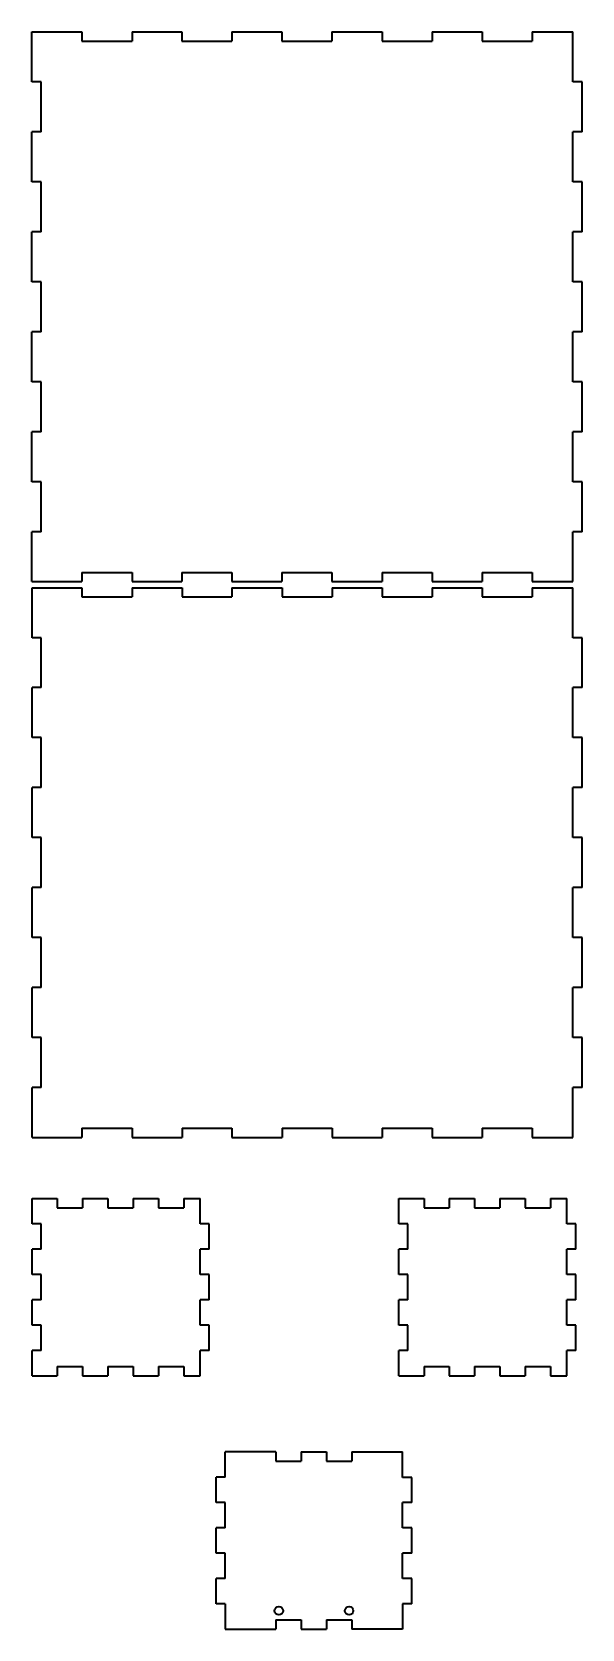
# Model space of a CAD drawing. Extents: x 322 to 867, y 118 to 641.
# Drawn here: x 322 to 502, y 118 to 640 of the extents above; entities that cross this region are included whole.
import ezdxf

# ---------------------------------------------------------------- set-up
doc = ezdxf.new("R2010")
doc.units = 0

msp = doc.modelspace()

# ---------------------------------------------------------------- linework, layer by layer
at = {"color": 7, "lineweight": 35, "ltscale": 0.409225}
for p, q in [((322.492493, 640.494019), (338.861511, 640.494019)), ((322.492493, 624.125), (322.492493, 640.494019)), ((420.670502, 640.494019), (437.03949, 640.494019)), ((499.498505, 624.125), (499.498505, 640.494019)), ((338.861511, 637.495972), (355.230499, 637.495972)), ((371.581482, 637.495972), (387.9505, 637.495972)), ((404.301514, 637.495972), (420.670502, 637.495972)), ((437.03949, 637.495972), (453.408508, 637.495972)), ((322.492493, 591.405029), (322.492493, 607.774048)), ((499.498505, 591.405029), (499.498505, 607.774048)), ((325.490509, 575.036011), (325.490509, 591.405029)), ((502.497498, 575.036011), (502.497498, 591.405029)), ((325.490509, 542.31604), (325.490509, 558.685059)), ((502.497498, 542.31604), (502.497498, 558.685059)), ((322.492493, 525.947021), (322.492493, 542.31604)), ((499.498505, 525.947021), (499.498505, 542.31604)), ((325.490509, 509.578003), (325.490509, 525.947021)), ((502.497498, 509.578003), (502.497498, 525.947021)), ((325.490509, 476.858032), (325.490509, 493.22702)), ((502.497498, 476.858032), (502.497498, 493.22702)), ((322.492493, 460.507019), (338.861511, 460.507019)), ((338.861511, 463.506012), (355.230499, 463.506012)), ((371.581482, 463.506012), (387.9505, 463.506012)), ((404.301514, 463.506012), (420.670502, 463.506012)), ((420.670502, 460.507019), (437.03949, 460.507019)), ((437.03949, 463.506012), (453.408508, 463.506012)), ((322.510498, 442.138), (322.510498, 458.507019)), ((355.230499, 458.507019), (371.599487, 458.507019)), ((404.319489, 455.509033), (420.688507, 455.509033)), ((453.408508, 458.507019), (469.777496, 458.507019)), ((469.777496, 455.509033), (486.146484, 455.509033)), ((499.499512, 442.138), (499.499512, 458.507019)), ((322.510498, 409.41803), (322.510498, 425.787018)), ((499.499512, 409.41803), (499.499512, 425.787018)), ((325.491486, 393.049011), (325.491486, 409.41803)), ((502.497498, 393.049011), (502.497498, 409.41803)), ((322.510498, 376.680023), (322.510498, 393.049011)), ((499.499512, 376.680023), (499.499512, 393.049011)), ((325.491486, 327.591003), (325.491486, 343.960022)), ((502.497498, 327.591003), (502.497498, 343.960022)), ((322.510498, 278.502014), (322.510498, 294.871002)), ((499.499512, 278.502014), (499.499512, 294.871002)), ((355.230499, 278.502014), (371.599487, 278.502014)), ((404.319489, 281.501007), (420.688507, 281.501007)), ((453.408508, 278.502014), (469.777496, 278.502014)), ((469.777496, 281.501007), (486.146484, 281.501007))]:
    msp.add_line(p, q, dxfattribs=at)
at = {"color": 7, "lineweight": 35, "ltscale": 0.074951}
for p, q in [((338.861511, 640.494019), (338.861511, 637.495972)), ((355.230499, 640.494019), (355.230499, 637.495972)), ((371.581482, 640.494019), (371.581482, 637.495972)), ((387.9505, 640.494019), (387.9505, 637.495972)), ((404.301514, 640.494019), (404.301514, 637.495972)), ((420.670502, 640.494019), (420.670502, 637.495972)), ((437.03949, 640.494019), (437.03949, 637.495972)), ((453.408508, 640.494019), (453.408508, 637.495972)), ((469.776489, 640.494019), (469.776489, 637.495972)), ((486.128479, 640.494019), (486.128479, 637.495972))]:
    msp.add_line(p, q, dxfattribs=at)
at = {"color": 7, "lineweight": 35, "ltscale": 0.408775}
for p, q in [((355.230499, 640.494019), (371.581482, 640.494019)), ((387.9505, 640.494019), (404.301514, 640.494019)), ((322.492493, 493.22702), (322.492493, 509.578003)), ((499.498505, 493.22702), (499.498505, 509.578003)), ((322.492493, 460.507019), (322.492493, 476.858032)), ((499.498505, 460.507019), (499.498505, 476.858032)), ((355.230499, 460.507019), (371.581482, 460.507019)), ((387.9505, 460.507019), (404.301514, 460.507019)), ((325.491486, 425.787018), (325.491486, 442.138)), ((502.497498, 425.787018), (502.497498, 442.138))]:
    msp.add_line(p, q, dxfattribs=at)
at = {"color": 7, "lineweight": 35, "ltscale": 0.4092}
for p, q in [((453.408508, 640.494019), (469.776489, 640.494019)), ((453.408508, 460.507019), (469.776489, 460.507019)), ((338.862488, 455.509033), (355.230499, 455.509033)), ((387.951508, 458.507019), (404.319489, 458.507019)), ((437.040497, 455.509033), (453.408508, 455.509033)), ((325.491486, 360.312012), (325.491486, 376.680023)), ((502.497498, 360.312012), (502.497498, 376.680023)), ((322.510498, 311.223022), (322.510498, 327.591003)), ((499.499512, 311.223022), (499.499512, 327.591003)), ((338.862488, 281.501007), (355.230499, 281.501007)), ((387.951508, 278.502014), (404.319489, 278.502014)), ((437.040497, 281.501007), (453.408508, 281.501007))]:
    msp.add_line(p, q, dxfattribs=at)
at = {"color": 7, "lineweight": 35, "ltscale": 0.334251}
for p, q in [((486.128479, 640.494019), (499.498505, 640.494019)), ((486.128479, 460.507019), (499.498505, 460.507019))]:
    msp.add_line(p, q, dxfattribs=at)
at = {"color": 7, "lineweight": 35, "ltscale": 0.4088}
for p, q in [((469.776489, 637.495972), (486.128479, 637.495972)), ((469.776489, 463.506012), (486.128479, 463.506012)), ((322.510498, 458.507019), (338.862488, 458.507019)), ((420.688507, 458.507019), (437.040497, 458.507019)), ((322.510498, 343.960022), (322.510498, 360.312012)), ((499.499512, 343.960022), (499.499512, 360.312012)), ((322.510498, 278.502014), (338.862488, 278.502014)), ((420.688507, 278.502014), (437.040497, 278.502014))]:
    msp.add_line(p, q, dxfattribs=at)
at = {"color": 7, "lineweight": 35, "ltscale": 0.07495}
for p, q in [((325.490509, 624.125), (322.492493, 624.125)), ((325.490509, 607.774048), (322.492493, 607.774048)), ((325.490509, 591.405029), (322.492493, 591.405029)), ((325.490509, 575.036011), (322.492493, 575.036011)), ((325.490509, 558.685059), (322.492493, 558.685059)), ((325.490509, 542.31604), (322.492493, 542.31604)), ((325.490509, 525.947021), (322.492493, 525.947021)), ((325.490509, 509.578003), (322.492493, 509.578003)), ((325.490509, 493.22702), (322.492493, 493.22702)), ((325.490509, 476.858032), (322.492493, 476.858032)), ((338.862488, 458.507019), (338.862488, 455.509033)), ((355.230499, 458.507019), (355.230499, 455.509033)), ((371.599487, 458.507019), (371.599487, 455.509033)), ((387.951508, 458.507019), (387.951508, 455.509033)), ((404.319489, 458.507019), (404.319489, 455.509033)), ((420.688507, 458.507019), (420.688507, 455.509033)), ((437.040497, 458.507019), (437.040497, 455.509033)), ((453.408508, 458.507019), (453.408508, 455.509033)), ((469.777496, 458.507019), (469.777496, 455.509033)), ((486.146484, 458.507019), (486.146484, 455.509033)), ((502.497498, 442.138), (499.499512, 442.138)), ((502.497498, 425.787018), (499.499512, 425.787018)), ((502.497498, 409.41803), (499.499512, 409.41803)), ((502.497498, 393.049011), (499.499512, 393.049011)), ((502.497498, 376.680023), (499.499512, 376.680023)), ((502.497498, 360.312012), (499.499512, 360.312012)), ((502.497498, 343.960022), (499.499512, 343.960022)), ((502.497498, 327.591003), (499.499512, 327.591003)), ((502.497498, 311.223022), (499.499512, 311.223022)), ((502.497498, 294.871002), (499.499512, 294.871002)), ((330.783508, 258.502014), (330.783508, 255.504013)), ((339.073486, 258.502014), (339.073486, 255.504013)), ((347.363495, 258.502014), (347.363495, 255.504013)), ((355.636505, 258.502014), (355.636505, 255.504013)), ((363.926514, 258.502014), (363.926514, 255.504013)), ((372.217499, 258.502014), (372.217499, 255.504013)), ((450.794495, 258.502014), (450.794495, 255.504013)), ((459.067505, 258.502014), (459.067505, 255.504013)), ((467.357483, 258.502014), (467.357483, 255.504013)), ((475.648499, 258.502014), (475.648499, 255.504013)), ((483.920502, 258.502014), (483.920502, 255.504013)), ((492.21051, 258.502014), (492.21051, 255.504013)), ((402.331757, 175.548798), (402.331757, 172.550812)), ((410.621765, 175.548798), (410.621765, 172.550812)), ((418.894745, 175.548798), (418.894745, 172.550812)), ((427.184753, 175.548798), (427.184753, 172.550812))]:
    msp.add_line(p, q, dxfattribs=at)
at = {"color": 7, "lineweight": 35, "ltscale": 0.408774}
for p, q in [((325.490509, 607.774048), (325.490509, 624.125)), ((502.497498, 607.774048), (502.497498, 624.125)), ((322.492493, 558.685059), (322.492493, 575.036011)), ((499.498505, 558.685059), (499.498505, 575.036011))]:
    msp.add_line(p, q, dxfattribs=at)
at = {"color": 7, "lineweight": 35, "ltscale": 0.074975}
for p, q in [((502.497498, 624.125), (499.498505, 624.125)), ((502.497498, 607.774048), (499.498505, 607.774048)), ((502.497498, 591.405029), (499.498505, 591.405029)), ((502.497498, 575.036011), (499.498505, 575.036011)), ((502.497498, 558.685059), (499.498505, 558.685059)), ((502.497498, 542.31604), (499.498505, 542.31604)), ((502.497498, 525.947021), (499.498505, 525.947021)), ((502.497498, 509.578003), (499.498505, 509.578003)), ((502.497498, 493.22702), (499.498505, 493.22702)), ((502.497498, 476.858032), (499.498505, 476.858032)), ((338.861511, 463.506012), (338.861511, 460.507019)), ((355.230499, 463.506012), (355.230499, 460.507019)), ((371.581482, 463.506012), (371.581482, 460.507019)), ((387.9505, 463.506012), (387.9505, 460.507019)), ((404.301514, 463.506012), (404.301514, 460.507019)), ((420.670502, 463.506012), (420.670502, 460.507019)), ((437.03949, 463.506012), (437.03949, 460.507019)), ((453.408508, 463.506012), (453.408508, 460.507019)), ((469.776489, 463.506012), (469.776489, 460.507019)), ((486.128479, 463.506012), (486.128479, 460.507019)), ((338.862488, 281.501007), (338.862488, 278.502014)), ((355.230499, 281.501007), (355.230499, 278.502014)), ((371.599487, 281.501007), (371.599487, 278.502014)), ((387.951508, 281.501007), (387.951508, 278.502014)), ((404.319489, 281.501007), (404.319489, 278.502014)), ((420.688507, 281.501007), (420.688507, 278.502014)), ((437.040497, 281.501007), (437.040497, 278.502014)), ((453.408508, 281.501007), (453.408508, 278.502014)), ((469.777496, 281.501007), (469.777496, 278.502014)), ((486.146484, 281.501007), (486.146484, 278.502014)), ((500.501495, 250.212006), (497.502502, 250.212006)), ((500.501495, 241.922012), (497.502502, 241.922012)), ((500.501495, 233.632019), (497.502502, 233.632019)), ((500.501495, 225.359009), (497.502502, 225.359009)), ((500.501495, 217.069016), (497.502502, 217.069016)), ((500.501495, 208.778015), (497.502502, 208.778015))]:
    msp.add_line(p, q, dxfattribs=at)
at = {"color": 7, "lineweight": 35, "ltscale": 0.408801}
for p, q in [((371.599487, 455.509033), (387.951508, 455.509033)), ((325.491486, 294.871002), (325.491486, 311.223022)), ((502.497498, 294.871002), (502.497498, 311.223022)), ((371.599487, 281.501007), (387.951508, 281.501007))]:
    msp.add_line(p, q, dxfattribs=at)
at = {"color": 7, "lineweight": 35, "ltscale": 0.333826}
for p, q in [((486.146484, 458.507019), (499.499512, 458.507019)), ((486.146484, 278.502014), (499.499512, 278.502014))]:
    msp.add_line(p, q, dxfattribs=at)
at = {"color": 7, "lineweight": 35, "ltscale": 0.074525}
for p, q in [((325.491486, 442.138), (322.510498, 442.138)), ((325.491486, 425.787018), (322.510498, 425.787018)), ((325.491486, 409.41803), (322.510498, 409.41803)), ((325.491486, 393.049011), (322.510498, 393.049011)), ((325.491486, 376.680023), (322.510498, 376.680023)), ((325.491486, 360.312012), (322.510498, 360.312012)), ((325.491486, 343.960022), (322.510498, 343.960022)), ((325.491486, 327.591003), (322.510498, 327.591003)), ((325.491486, 311.223022), (322.510498, 311.223022)), ((325.491486, 294.871002), (322.510498, 294.871002)), ((325.491486, 250.212006), (322.510498, 250.212006)), ((325.491486, 241.922012), (322.510498, 241.922012)), ((325.491486, 233.632019), (322.510498, 233.632019)), ((325.491486, 225.359009), (322.510498, 225.359009)), ((325.491486, 217.069016), (322.510498, 217.069016)), ((325.491486, 208.778015), (322.510498, 208.778015))]:
    msp.add_line(p, q, dxfattribs=at)
at = {"color": 7, "lineweight": 35, "ltscale": 0.206825}
for p, q in [((322.510498, 258.502014), (330.783508, 258.502014)), ((347.363495, 255.504013), (355.636505, 255.504013)), ((450.794495, 255.504013), (459.067505, 255.504013)), ((325.491486, 225.359009), (325.491486, 233.632019)), ((380.507507, 225.359009), (380.507507, 233.632019)), ((445.503479, 225.359009), (445.503479, 233.632019)), ((500.501495, 225.359009), (500.501495, 233.632019)), ((322.510498, 200.488007), (330.783508, 200.488007)), ((347.363495, 203.504013), (355.636505, 203.504013)), ((450.794495, 203.504013), (459.067505, 203.504013)), ((382.768738, 142.405807), (382.768738, 150.678802)), ((446.765381, 142.359955), (446.765381, 150.632965))]:
    msp.add_line(p, q, dxfattribs=at)
at = {"color": 7, "lineweight": 35, "ltscale": 0.20725}
for p, q in [((322.510498, 250.212006), (322.510498, 258.502014)), ((339.073486, 258.502014), (347.363495, 258.502014)), ((355.636505, 258.502014), (363.926514, 258.502014)), ((377.508484, 250.212006), (377.508484, 258.502014)), ((442.504517, 250.212006), (442.504517, 258.502014)), ((497.502502, 250.212006), (497.502502, 258.502014)), ((483.920502, 255.504013), (492.21051, 255.504013)), ((325.491486, 241.922012), (325.491486, 250.212006)), ((380.507507, 241.922012), (380.507507, 250.212006)), ((445.503479, 241.922012), (445.503479, 250.212006)), ((500.501495, 241.922012), (500.501495, 250.212006)), ((322.510498, 233.632019), (322.510498, 241.922012)), ((377.508484, 233.632019), (377.508484, 241.922012)), ((442.504517, 233.632019), (442.504517, 241.922012)), ((497.502502, 233.632019), (497.502502, 241.922012)), ((322.510498, 217.069016), (322.510498, 225.359009)), ((377.508484, 217.069016), (377.508484, 225.359009)), ((442.504517, 217.069016), (442.504517, 225.359009)), ((497.502502, 217.069016), (497.502502, 225.359009)), ((322.510498, 200.488007), (322.510498, 208.778015)), ((377.508484, 200.488007), (377.508484, 208.778015)), ((442.504517, 200.488007), (442.504517, 208.778015)), ((497.502502, 200.488007), (497.502502, 208.778015)), ((339.073486, 200.488007), (347.363495, 200.488007)), ((355.636505, 200.488007), (363.926514, 200.488007)), ((483.920502, 203.504013), (492.21051, 203.504013)), ((385.767761, 167.258804), (385.767761, 175.548798)), ((402.331757, 172.550812), (410.621765, 172.550812)), ((418.894745, 172.550812), (427.184753, 172.550812)), ((382.768738, 158.968811), (382.768738, 167.258804)), ((446.765381, 158.922958), (446.765381, 167.212952)), ((385.767761, 150.678802), (385.767761, 158.968811)), ((443.766418, 150.632965), (443.766418, 158.922958)), ((385.767761, 134.115799), (385.767761, 142.405807)), ((443.766418, 134.069962), (443.766418, 142.359955)), ((385.767761, 125.824799), (385.767761, 117.534805)), ((402.331757, 120.550812), (410.621765, 120.550812)), ((418.894745, 120.550812), (427.184753, 120.550812))]:
    msp.add_line(p, q, dxfattribs=at)
at = {"color": 7, "lineweight": 35, "ltscale": 0.132275}
for p, q in [((372.217499, 258.502014), (377.508484, 258.502014)), ((372.217499, 200.488007), (377.508484, 200.488007))]:
    msp.add_line(p, q, dxfattribs=at)
at = {"color": 7, "lineweight": 35, "ltscale": 0.207249}
for p, q in [((442.504517, 258.502014), (450.794495, 258.502014)), ((459.067505, 258.502014), (467.357483, 258.502014)), ((330.783508, 255.504013), (339.073486, 255.504013)), ((330.783508, 203.504013), (339.073486, 203.504013)), ((442.504517, 200.488007), (450.794495, 200.488007)), ((459.067505, 200.488007), (467.357483, 200.488007))]:
    msp.add_line(p, q, dxfattribs=at)
at = {"color": 7, "lineweight": 35, "ltscale": 0.2068}
for p, q in [((475.648499, 258.502014), (483.920502, 258.502014)), ((475.648499, 200.488007), (483.920502, 200.488007))]:
    msp.add_line(p, q, dxfattribs=at)
at = {"color": 7, "lineweight": 35, "ltscale": 0.1323}
for p, q in [((492.21051, 258.502014), (497.502502, 258.502014)), ((492.21051, 200.488007), (497.502502, 200.488007))]:
    msp.add_line(p, q, dxfattribs=at)
at = {"color": 7, "lineweight": 35, "ltscale": 0.207275}
for p, q in [((363.926514, 255.504013), (372.217499, 255.504013)), ((467.357483, 255.504013), (475.648499, 255.504013)), ((325.491486, 208.778015), (325.491486, 217.069016)), ((380.507507, 208.778015), (380.507507, 217.069016)), ((445.503479, 208.778015), (445.503479, 217.069016)), ((500.501495, 208.778015), (500.501495, 217.069016)), ((363.926514, 203.504013), (372.217499, 203.504013)), ((467.357483, 203.504013), (475.648499, 203.504013)), ((382.768738, 125.824799), (382.768738, 134.115799)), ((446.765381, 125.778961), (446.765381, 134.069962))]:
    msp.add_line(p, q, dxfattribs=at)
at = {"color": 7, "lineweight": 35, "ltscale": 0.074976}
for p, q in [((380.507507, 250.212006), (377.508484, 250.212006)), ((380.507507, 241.922012), (377.508484, 241.922012)), ((380.507507, 233.632019), (377.508484, 233.632019)), ((380.507507, 225.359009), (377.508484, 225.359009)), ((380.507507, 217.069016), (377.508484, 217.069016)), ((380.507507, 208.778015), (377.508484, 208.778015)), ((385.767761, 167.258804), (382.768738, 167.258804)), ((385.767761, 158.968811), (382.768738, 158.968811)), ((385.767761, 150.678802), (382.768738, 150.678802)), ((385.767761, 142.405807), (382.768738, 142.405807)), ((385.767761, 134.115799), (382.768738, 134.115799)), ((385.767761, 125.824799), (382.768738, 125.824799))]:
    msp.add_line(p, q, dxfattribs=at)
at = {"color": 7, "lineweight": 35, "ltscale": 0.074974}
for p, q in [((445.503479, 250.212006), (442.504517, 250.212006)), ((445.503479, 241.922012), (442.504517, 241.922012)), ((445.503479, 233.632019), (442.504517, 233.632019)), ((445.503479, 225.359009), (442.504517, 225.359009)), ((445.503479, 217.069016), (442.504517, 217.069016)), ((445.503479, 208.778015), (442.504517, 208.778015)), ((446.765381, 167.212952), (443.766418, 167.212952)), ((446.765381, 158.922958), (443.766418, 158.922958)), ((446.765381, 150.632965), (443.766418, 150.632965)), ((446.765381, 142.359955), (443.766418, 142.359955)), ((446.765381, 134.069962), (443.766418, 134.069962)), ((446.765381, 125.778961), (443.766418, 125.778961))]:
    msp.add_line(p, q, dxfattribs=at)
at = {"color": 7, "lineweight": 35, "ltscale": 0.0754}
for p, q in [((330.783508, 203.504013), (330.783508, 200.488007)), ((339.073486, 203.504013), (339.073486, 200.488007)), ((347.363495, 203.504013), (347.363495, 200.488007)), ((355.636505, 203.504013), (355.636505, 200.488007)), ((363.926514, 203.504013), (363.926514, 200.488007)), ((372.217499, 203.504013), (372.217499, 200.488007)), ((450.794495, 203.504013), (450.794495, 200.488007)), ((459.067505, 203.504013), (459.067505, 200.488007)), ((467.357483, 203.504013), (467.357483, 200.488007)), ((475.648499, 203.504013), (475.648499, 200.488007)), ((483.920502, 203.504013), (483.920502, 200.488007)), ((492.21051, 203.504013), (492.21051, 200.488007)), ((402.331757, 120.550812), (402.331757, 117.534805)), ((410.621765, 120.550812), (410.621765, 117.534805)), ((418.894745, 120.550812), (418.894745, 117.534805)), ((427.184753, 120.550812), (427.184753, 117.534805))]:
    msp.add_line(p, q, dxfattribs=at)
at = {"color": 7, "lineweight": 35, "ltscale": 0.4141}
for p, q in [((402.331757, 175.548798), (385.767761, 175.548798)), ((385.767761, 117.534805), (402.331757, 117.534805))]:
    msp.add_line(p, q, dxfattribs=at)
at = {"color": 7, "lineweight": 35, "ltscale": 0.206824}
for p, q in [((410.621765, 175.548798), (418.894745, 175.548798)), ((410.621765, 117.534805), (418.894745, 117.534805))]:
    msp.add_line(p, q, dxfattribs=at)
at = {"color": 7, "lineweight": 35, "ltscale": 0.414542}
for p, q in [((427.184753, 175.548798), (443.766418, 175.548798)), ((443.766418, 117.534805), (427.184753, 117.534805))]:
    msp.add_line(p, q, dxfattribs=at)
at = {"color": 7, "lineweight": 35, "ltscale": 0.208396}
msp.add_line((443.766418, 167.212952), (443.766418, 175.548798), dxfattribs=at)
at = {"color": 7, "lineweight": 35, "ltscale": 0.206104}
msp.add_line((443.766418, 125.778961), (443.766418, 117.534805), dxfattribs=at)
at = {"color": 7, "lineweight": 35}
for centre in [(403.267242, 123.534805), (426.267242, 123.534805)]:
    msp.add_circle(centre, 1.375, dxfattribs=at)

doc.saveas('drawing.dxf')
